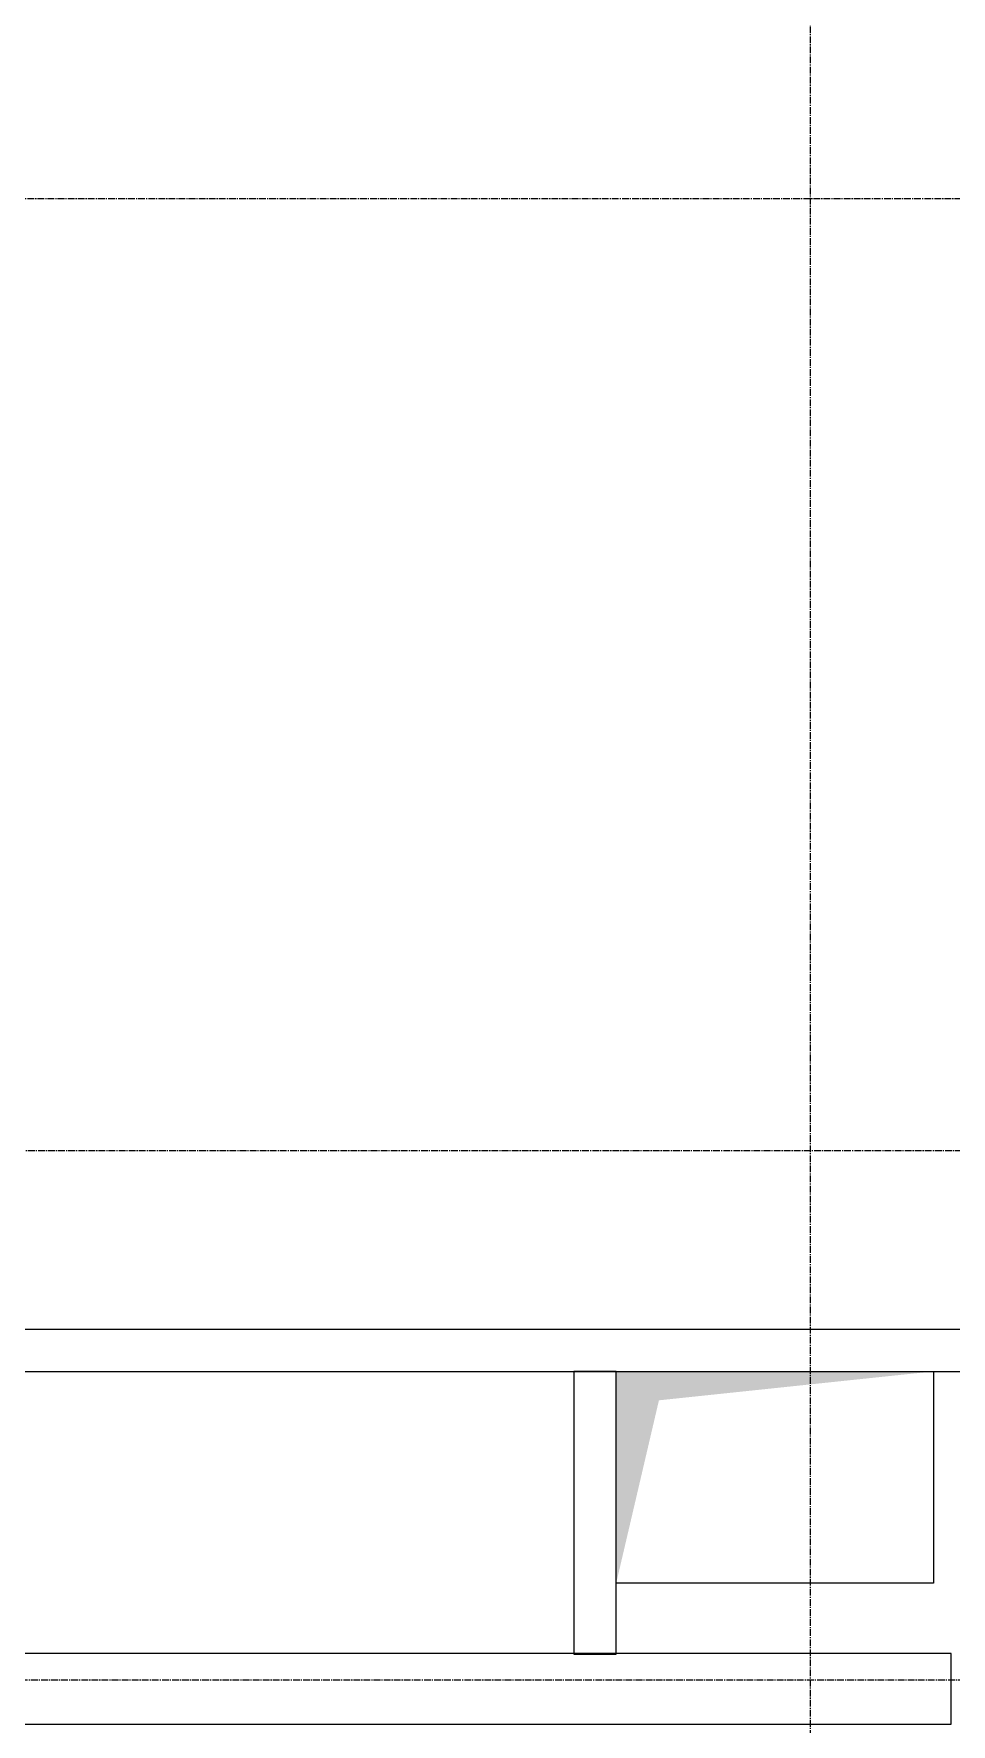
# Model space of a CAD drawing. Header units: millimetres. Extents: x -65509 to 912790, y 446 to 713294.
# Drawn here: x 439900 to 442501, y 574858 to 579650 of the extents above; entities that cross this region are included whole.
import ezdxf

# ---------------------------------------------------------------- set-up
doc = ezdxf.new("R2010")
doc.units = ezdxf.units.MM
doc.linetypes.add('CENTER2', pattern=[28.575, 19.05, -3.175, 3.175, -3.175])
for name, color, linetype, lineweight in [('АР_Стены кирпич', 250, 'Continuous', 20), ('АР_Стены ПЕНОблок', 250, 'Continuous', 20), ('ОВ_Шахты_блок 4.1', 250, 'Continuous', 25), ('РД_Оси_100', 250, 'Continuous', 0)]:
    doc.layers.add(name, color=color, linetype=linetype, lineweight=lineweight)

# ---------------------------------------------------------------- blocks, each defined once
blk = doc.blocks.new('otv')
at = {"linetype": 'Continuous'}
blk.add_lwpolyline([(0, -1), (0, 0), (1, 0), (1, -1)], close=True, dxfattribs=at)
blk.add_solid([(0, -1), (0, 0), (0.1346, -0.1366), (1, 0)], dxfattribs=at)
blk = doc.blocks.new('СОШ_2200_АР_ОСИ_М100_28.05.24')
at = {"layer": 'РД_Оси_100', "linetype": 'CENTER2'}
blk.add_line((-5954.958, 72900), (95715.503, 72900), dxfattribs=at)
for points in [[(52500, 139938.679), (52500, -5755), (52358.276, -6155)], [(119910, 70200), (-5954.958, 70200)], [(95715.503, 68700), (-5454.958, 68700), (-5954.958, 68850)]]:
    blk.add_lwpolyline(points, dxfattribs=at)

msp = doc.modelspace()

# ---------------------------------------------------------------- linework, layer by layer
at = {"layer": 'АР_Стены кирпич', "linetype": 'Continuous', "lineweight": 20}
for p, q in [((438010.875, 575978.318), (443200.882, 575978.318)), ((439760.882, 575858.318), (443200.882, 575858.318)), ((441551.044, 575858.305), (441431.044, 575858.305)), ((441431.044, 575858.305), (441431.044, 575056.522)), ((441551.044, 575056.522), (441551.044, 575858.305)), ((441431.044, 575056.522), (441551.044, 575056.522))]:
    msp.add_line(p, q, dxfattribs=at)
at = {"layer": 'АР_Стены ПЕНОблок', "linetype": 'Continuous', "lineweight": 20}
for p, q in [((442500.882, 575058.318), (439760.882, 575058.318)), ((442500.882, 574858.318), (442500.882, 575058.318)), ((439760.882, 574858.318), (442500.882, 574858.318))]:
    msp.add_line(p, q, dxfattribs=at)

# ---------------------------------------------------------------- block references
at = {"layer": 'ОВ_Шахты_блок 4.1', "xscale": 900, "yscale": 600}
msp.add_blockref('otv', (441551.044, 575858.305), dxfattribs=at)
at = {"layer": 'РД_Оси_100'}
msp.add_blockref('СОШ_2200_АР_ОСИ_М100_28.05.24', (389600.882, 506283.318), dxfattribs=at)

doc.saveas('drawing.dxf')
